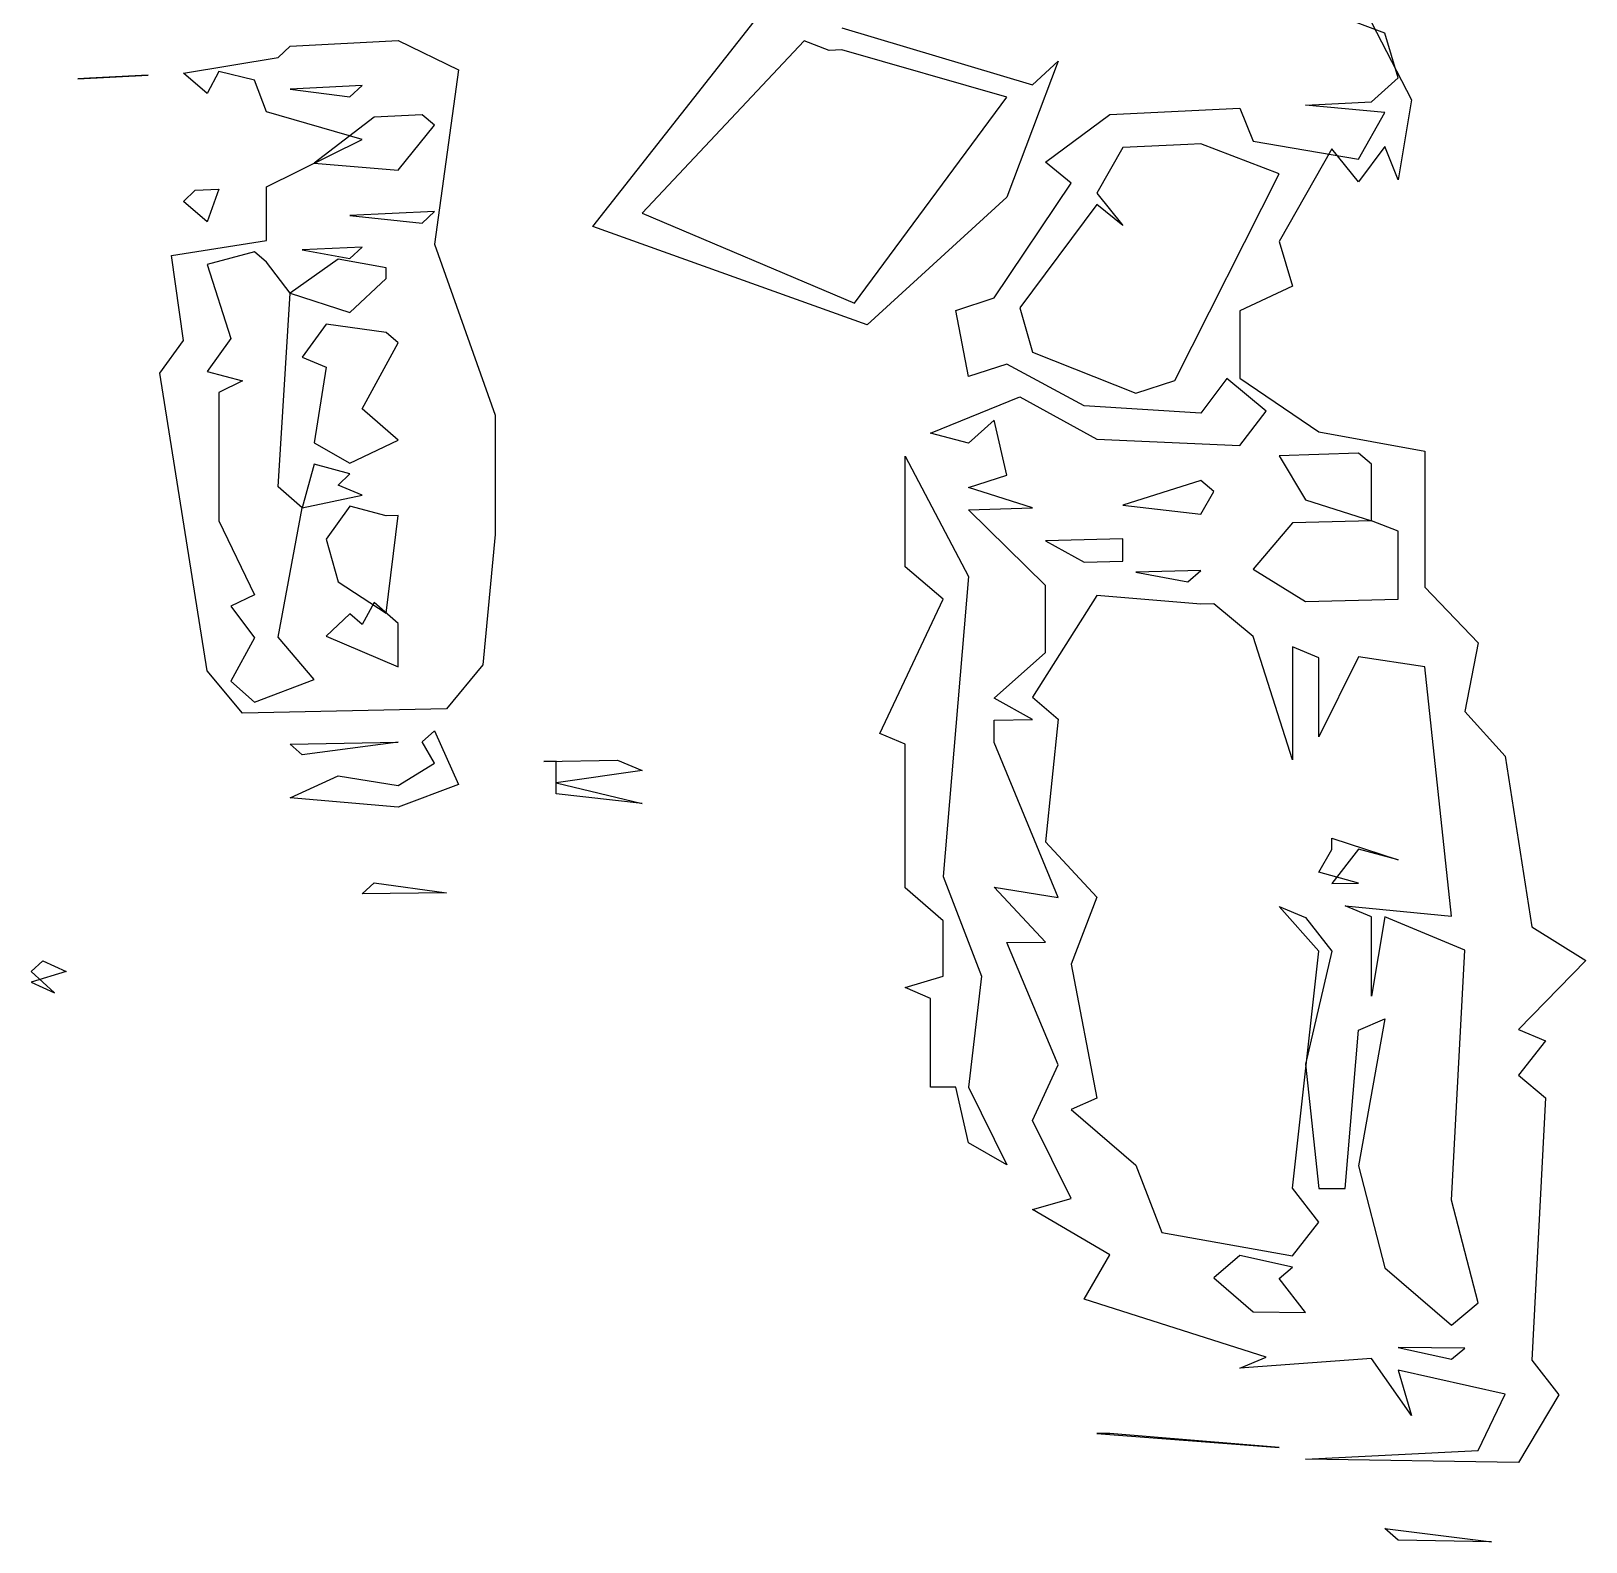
# Model space of a CAD drawing. Extents: x -13044 to 47959, y -15328 to 42462.
# Drawn here: x 25543 to 35355, y -10865 to -1329 of the extents above; entities that cross this region are included whole.
import ezdxf

# ---------------------------------------------------------------- set-up
doc = ezdxf.new("R2010")
doc.units = 0

msp = doc.modelspace()

# ---------------------------------------------------------------- linework, layer by layer
for p, q in [((34086.3522, -1343.1979), (33419.6539, -1092.7357)), ((34086.3522, -1343.1979, 1000), (33419.6539, -1092.7357, 1020.8333)), ((29088.3622, -2561.8827), (30104.9924, -1269.2283)), ((29088.3622, -2561.8827, 927.0833), (30104.9924, -1269.2283, 1020.8333)), ((30659.1184, -1309.3735), (31862.689, -1667.7127)), ((30659.1184, -1309.3735, 1015.625), (31862.689, -1667.7127, 984.375)), ((34002.6482, -1276.0296), (34254.0765, -1764.1096)), ((34002.6482, -1276.0296, 1005.2083), (34254.0765, -1764.1096, 968.75)), ((34170.1615, -1625.0566), (34086.3522, -1343.1979)), ((34170.1615, -1625.0566, 979.1667), (34086.3522, -1343.1979, 1000)), ((27102.3662, -1496.8469), (27177.6118, -1425.0998)), ((27102.3662, -1496.8469, 1015.625), (27177.6118, -1425.0998, 1020.8333)), ((27177.6118, -1425.0998), (27858.8826, -1388.8248)), ((27177.6118, -1425.0998, 1020.8333), (27858.8826, -1388.8248, 1020.8333)), ((27858.8826, -1388.8248), (28240.5532, -1573.5573)), ((27858.8826, -1388.8248, 1020.8333), (28240.5532, -1573.5573, 1005.2083)), ((30421.0547, -1391.444), (29399.4629, -2479.3506)), ((30421.0547, -1391.444, 1010.4167), (29399.4629, -2479.3506, 932.2917)), ((30579.6666, -1452.7764), (30421.0547, -1391.444)), ((30579.6666, -1452.7764, 1005.2083), (30421.0547, -1391.444, 1010.4167)), ((30659.1184, -1448.6739), (30579.6666, -1452.7764)), ((30659.1184, -1448.6739, 1005.2083), (30579.6666, -1452.7764, 1005.2083)), ((31700.9241, -1745.9276), (30659.1184, -1448.6739)), ((31700.9241, -1745.9276, 979.1667), (30659.1184, -1448.6739, 1005.2083)), ((26503.6155, -1595.8256), (27102.3662, -1496.8469)), ((26503.6155, -1595.8256, 1010.4167), (27102.3662, -1496.8469, 1015.625)), ((32024.8546, -1518.9206), (31700.9241, -2377.8135)), ((32024.8546, -1518.9206, 994.7917), (31700.9241, -2377.8135, 932.2917)), ((31862.689, -1667.7127), (32024.8546, -1518.9206)), ((31862.689, -1667.7127, 984.375), (32024.8546, -1518.9206, 994.7917)), ((25836.7778, -1630.616), (26280.5466, -1607.4636)), ((25836.7778, -1630.616, 1010.4167), (26280.5466, -1607.4636, 1010.4167)), ((25910.521, -1626.7686), (25836.7778, -1630.616)), ((25910.521, -1626.7686, 1010.4167), (25836.7778, -1630.616, 1010.4167)), ((26280.5466, -1607.4636), (25910.521, -1626.7686)), ((26280.5466, -1607.4636, 1010.4167), (25910.521, -1626.7686, 1010.4167)), ((26652.7698, -1723.0421), (26503.6155, -1595.8256)), ((26652.7698, -1723.0421, 1000), (26503.6155, -1595.8256, 1010.4167)), ((26727.4799, -1584.1461), (26652.7698, -1723.0421)), ((26727.4799, -1584.1461, 1010.4167), (26652.7698, -1723.0421, 1000)), ((26952.1439, -1640.0847), (26727.4799, -1584.1461)), ((26952.1439, -1640.0847, 1005.2083), (26727.4799, -1584.1461, 1010.4167)), ((27027.2103, -1839.3091), (26952.1439, -1640.0847)), ((27027.2103, -1839.3091, 989.5833), (26952.1439, -1640.0847, 1005.2083)), ((28240.5532, -1573.5573), (28087.6098, -2673.7666)), ((28240.5532, -1573.5573, 1005.2083), (28087.6098, -2673.7666, 921.875)), ((34002.6482, -1776.1472), (34170.1615, -1625.0566)), ((34002.6482, -1776.1472, 968.75), (34170.1615, -1625.0566, 979.1667)), ((27630.9768, -1673.0573), (27177.6118, -1696.2235)), ((27630.9768, -1673.0573, 1000), (27177.6118, -1696.2235, 1000)), ((27177.6118, -1696.2235), (27555.19, -1744.9135)), ((27177.6118, -1696.2235, 1000), (27555.19, -1744.9135, 994.7917)), ((27555.19, -1744.9135), (27630.9768, -1673.0573)), ((27555.19, -1744.9135, 994.7917), (27630.9768, -1673.0573, 1000)), ((30738.6675, -3047.5029), (31700.9241, -1745.9276)), ((30738.6675, -3047.5029, 885.4167), (31700.9241, -1745.9276, 979.1667)), ((34254.0765, -1764.1096), (34170.1615, -2268.8743)), ((34254.0765, -1764.1096, 968.75), (34170.1615, -2268.8743, 932.2917)), ((27630.9768, -2013.1789), (27027.2103, -1839.3091)), ((27630.9768, -2013.1789, 973.9583), (27027.2103, -1839.3091, 989.5833)), ((28011.2759, -1858.3102), (27706.8544, -1873.3753)), ((28011.2759, -1858.3102, 984.375), (27706.8544, -1873.3753, 984.375)), ((28087.6098, -1922.8021), (28011.2759, -1858.3102)), ((28087.6098, -1922.8021, 979.1667), (28011.2759, -1858.3102, 984.375)), ((31943.7216, -2156.0819), (32350.3939, -1855.2521)), ((31943.7216, -2156.0819, 947.9167), (32350.3939, -1855.2521, 968.75)), ((32350.3939, -1855.2521), (33171.3601, -1815.9467)), ((32350.3939, -1855.2521, 968.75), (33171.3601, -1815.9467, 968.75)), ((33171.3601, -1815.9467), (33254.0212, -2025.1194)), ((33171.3601, -1815.9467, 968.75), (33254.0212, -2025.1194, 953.125)), ((33585.7018, -1796.1093), (34002.6482, -1776.1472)), ((33585.7018, -1796.1093, 968.75), (34002.6482, -1776.1472, 968.75)), ((34086.3522, -1843.63), (33585.7018, -1796.1093)), ((34086.3522, -1843.63, 963.5417), (33585.7018, -1796.1093, 968.75)), ((33919.0493, -2137.1521), (34086.3522, -1843.63)), ((33919.0493, -2137.1521, 942.7083), (34086.3522, -1843.63, 963.5417)), ((27706.8544, -1873.3753), (27328.3725, -2163.5529)), ((27706.8544, -1873.3753, 984.375), (27328.3725, -2163.5529, 963.5417)), ((27858.8826, -2206.5852), (28087.6098, -1922.8021)), ((27858.8826, -2206.5852, 958.3333), (28087.6098, -1922.8021, 979.1667)), ((27027.2103, -2313.2103), (27630.9768, -2013.1789)), ((27027.2103, -2313.2103, 953.125), (27630.9768, -2013.1789, 973.9583)), ((32841.7458, -2044.1938), (32432.0315, -2063.1498)), ((32841.7458, -2044.1938, 953.125), (32432.0315, -2063.1498, 953.125)), ((32923.9952, -2040.3885), (32841.7458, -2044.1938)), ((32923.9952, -2040.3885, 953.125), (32841.7458, -2044.1938, 953.125)), ((33419.6539, -2230.8533), (32923.9952, -2040.3885)), ((33419.6539, -2230.8533, 937.5), (32923.9952, -2040.3885, 953.125)), ((33254.0212, -2025.1194), (33919.0493, -2137.1521)), ((33254.0212, -2025.1194, 953.125), (33919.0493, -2137.1521, 942.7083)), ((34086.3522, -2058.1009), (33919.0493, -2279.953)), ((34086.3522, -2058.1009, 947.9167), (33919.0493, -2279.953, 932.2917)), ((34170.1615, -2268.8743), (34086.3522, -2058.1009)), ((34170.1615, -2268.8743, 932.2917), (34086.3522, -2058.1009, 947.9167)), ((32106.0881, -2289.5112), (31943.7216, -2156.0819)), ((32106.0881, -2289.5112, 937.5), (31943.7216, -2156.0819, 947.9167)), ((32432.0315, -2063.1498), (32268.8576, -2352.7571)), ((32432.0315, -2063.1498, 953.125), (32268.8576, -2352.7571, 932.2917)), ((33752.1664, -2073.383), (33419.6539, -2657.6474)), ((33752.1664, -2073.383, 947.9167), (33419.6539, -2657.6474, 906.25)), ((33919.0493, -2279.953), (33752.1664, -2073.383)), ((33919.0493, -2279.953, 932.2917), (33752.1664, -2073.383, 947.9167)), ((27328.3725, -2163.5529), (27858.8826, -2206.5852)), ((27328.3725, -2163.5529, 963.5417), (27858.8826, -2206.5852, 958.3333)), ((32759.5988, -3534.3316), (33419.6539, -2230.8533)), ((32759.5988, -3534.3316, 843.75), (33419.6539, -2230.8533, 937.5)), ((26503.6155, -2404.854), (26578.1484, -2333.9866)), ((26503.6155, -2404.854, 947.9167), (26578.1484, -2333.9866, 953.125)), ((26578.1484, -2333.9866), (26727.4799, -2327.0776)), ((26578.1484, -2333.9866, 953.125), (26727.4799, -2327.0776, 953.125)), ((26727.4799, -2327.0776), (26652.7698, -2533.0316)), ((26727.4799, -2327.0776, 953.125), (26652.7698, -2533.0316, 937.5)), ((27027.2103, -2651.7111), (27027.2103, -2313.2103)), ((27027.2103, -2651.7111, 927.0833), (27027.2103, -2313.2103, 953.125)), ((31620.1915, -3012.871), (32106.0881, -2289.5112)), ((31620.1915, -3012.871, 885.4167), (32106.0881, -2289.5112, 937.5)), ((32268.8576, -2352.7571), (32432.0315, -2557.3643)), ((32268.8576, -2352.7571, 932.2917), (32432.0315, -2557.3643, 916.6667)), ((26652.7698, -2533.0316), (26503.6155, -2404.854)), ((26652.7698, -2533.0316, 937.5), (26503.6155, -2404.854, 947.9167)), ((31700.9241, -2377.8135), (30818.3144, -3183.8452)), ((31700.9241, -2377.8135, 932.2917), (30818.3144, -3183.8452, 875)), ((32268.8576, -2423.2716), (31781.7566, -3076.7767)), ((32268.8576, -2423.2716, 927.0833), (31781.7566, -3076.7767, 880.2083)), ((32432.0315, -2557.3643), (32268.8576, -2423.2716)), ((32432.0315, -2557.3643, 916.6667), (32268.8576, -2423.2716, 927.0833)), ((28087.6098, -2468.9581), (27555.19, -2492.7336)), ((28087.6098, -2468.9581, 937.5), (27555.19, -2492.7336, 937.5)), ((27555.19, -2492.7336), (28011.2759, -2540.5954)), ((27555.19, -2492.7336, 937.5), (28011.2759, -2540.5954, 932.2917)), ((28011.2759, -2540.5954), (28087.6098, -2468.9581)), ((28011.2759, -2540.5954, 932.2917), (28087.6098, -2468.9581, 937.5)), ((29399.4629, -2479.3506), (30738.6675, -3047.5029)), ((29399.4629, -2479.3506, 932.2917), (30738.6675, -3047.5029, 885.4167)), ((30818.3144, -3183.8452), (29088.3622, -2561.8827)), ((30818.3144, -3183.8452, 875), (29088.3622, -2561.8827, 927.0833)), ((26429.171, -2745.1537), (27027.2103, -2651.7111)), ((26429.171, -2745.1537, 921.875), (27027.2103, -2651.7111, 927.0833)), ((26503.6155, -3281.3015), (26429.171, -2745.1537)), ((26503.6155, -3281.3015, 880.2083), (26429.171, -2745.1537, 921.875)), ((26952.1439, -2722.6424), (26652.7698, -2803.028)), ((26952.1439, -2722.6424, 921.875), (26652.7698, -2803.028, 916.6667)), ((27027.2103, -2787.1114), (26952.1439, -2722.6424)), ((27027.2103, -2787.1114, 916.6667), (26952.1439, -2722.6424, 921.875)), ((27630.9768, -2693.4223), (27252.9472, -2709.6945)), ((27630.9768, -2693.4223, 921.875), (27252.9472, -2709.6945, 921.875)), ((27252.9472, -2709.6945), (27555.19, -2764.6681)), ((27252.9472, -2709.6945, 921.875), (27555.19, -2764.6681, 916.6667)), ((27555.19, -2764.6681), (27630.9768, -2693.4223)), ((27555.19, -2764.6681, 916.6667), (27630.9768, -2693.4223, 921.875)), ((28087.6098, -2673.7666), (28470.6593, -3752.8811)), ((28087.6098, -2673.7666, 921.875), (28470.6593, -3752.8811, 838.5417)), ((33419.6539, -2657.6474), (33502.6258, -2938.9171)), ((33419.6539, -2657.6474, 906.25), (33502.6258, -2938.9171, 885.4167)), ((26652.7698, -2803.028), (26802.2788, -3269.7285)), ((26652.7698, -2803.028, 916.6667), (26802.2788, -3269.7285, 880.2083)), ((27177.6118, -2984.0609), (27027.2103, -2787.1114)), ((27177.6118, -2984.0609, 901.0417), (27027.2103, -2787.1114, 916.6667)), ((27479.4938, -2767.8858), (27177.6118, -2984.0609)), ((27479.4938, -2767.8858, 916.6667), (27177.6118, -2984.0609, 901.0417)), ((27782.823, -2823.0978), (27479.4938, -2767.8858)), ((27782.823, -2823.0978, 911.4583), (27479.4938, -2767.8858, 916.6667)), ((27782.823, -2891.2037), (27782.823, -2823.0978)), ((27782.823, -2891.2037, 906.25), (27782.823, -2823.0978, 911.4583)), ((27555.19, -3104.5864), (27782.823, -2891.2037)), ((27555.19, -3104.5864, 890.625), (27782.823, -2891.2037, 906.25)), ((33502.6258, -2938.9171), (33171.3601, -3093.9294)), ((33502.6258, -2938.9171, 885.4167), (33171.3601, -3093.9294, 875)), ((27102.3662, -4206.4675), (27177.6118, -2984.0609)), ((27102.3662, -4206.4675, 807.2917), (27177.6118, -2984.0609, 901.0417)), ((27177.6118, -2984.0609), (27555.19, -3104.5864)), ((27177.6118, -2984.0609, 901.0417), (27555.19, -3104.5864, 890.625)), ((31378.5906, -3092.3991), (31620.1915, -3012.871)), ((31378.5906, -3092.3991, 880.2083), (31620.1915, -3012.871, 885.4167)), ((31459.0249, -3509.7603), (31378.5906, -3092.3991)), ((31459.0249, -3509.7603, 848.9583), (31378.5906, -3092.3991, 880.2083)), ((31781.7566, -3076.7767), (31862.689, -3354.8262)), ((31781.7566, -3076.7767, 880.2083), (31862.689, -3354.8262, 859.375)), ((33171.3601, -3093.9294), (33171.3601, -3519.9236)), ((33171.3601, -3093.9294, 875), (33171.3601, -3519.9236, 843.75)), ((27403.888, -3178.5141), (27252.9472, -3387.9081)), ((27403.888, -3178.5141, 885.4167), (27252.9472, -3387.9081, 869.7917)), ((27782.823, -3231.733), (27403.888, -3178.5141)), ((27782.823, -3231.733, 880.2083), (27403.888, -3178.5141, 885.4167)), ((27858.8826, -3296.9324), (27782.823, -3231.733)), ((27858.8826, -3296.9324, 875), (27782.823, -3231.733, 880.2083)), ((26354.8148, -3489.0849), (26503.6155, -3281.3015)), ((26354.8148, -3489.0849, 864.5833), (26503.6155, -3281.3015, 880.2083)), ((26802.2788, -3269.7285), (26652.7698, -3478.0193)), ((26802.2788, -3269.7285, 880.2083), (26652.7698, -3478.0193, 864.5833)), ((27630.9768, -3713.7873), (27858.8826, -3296.9324)), ((27630.9768, -3713.7873, 843.75), (27858.8826, -3296.9324, 875)), ((27252.9472, -3387.9081), (27403.888, -3450.1237)), ((27252.9472, -3387.9081, 869.7917), (27403.888, -3450.1237, 864.5833)), ((31700.9241, -3430.9566), (31459.0249, -3509.7603)), ((31700.9241, -3430.9566, 854.1667), (31459.0249, -3509.7603, 848.9583)), ((32187.4224, -3695.2941), (31700.9241, -3430.9566)), ((32187.4224, -3695.2941, 833.3333), (31700.9241, -3430.9566, 854.1667)), ((31862.689, -3354.8262), (32513.7706, -3613.5793)), ((31862.689, -3354.8262, 859.375), (32513.7706, -3613.5793, 838.5417)), ((26652.7698, -5367.9947), (26354.8148, -3489.0849)), ((26652.7698, -5367.9947, 718.75), (26354.8148, -3489.0849, 864.5833)), ((26652.7698, -3478.0193), (26877.1668, -3537.3051)), ((26652.7698, -3478.0193, 864.5833), (26877.1668, -3537.3051, 859.375)), ((27403.888, -3450.1237), (27328.3725, -3927.9613)), ((27403.888, -3450.1237, 864.5833), (27328.3725, -3927.9613, 828.125)), ((33088.8022, -3522.8124), (32923.9952, -3741.1779)), ((33088.8022, -3522.8124, 843.75), (32923.9952, -3741.1779, 828.125)), ((33336.7858, -3727.3988), (33088.8022, -3522.8124)), ((33336.7858, -3727.3988, 828.125), (33088.8022, -3522.8124, 843.75)), ((33171.3601, -3519.9236), (33668.8819, -3858.8457)), ((33171.3601, -3519.9236, 843.75), (33668.8819, -3858.8457, 817.7083)), ((26877.1668, -3537.3051), (26727.4799, -3610.3231)), ((26877.1668, -3537.3051, 859.375), (26727.4799, -3610.3231, 854.1667)), ((26727.4799, -3610.3231), (26727.4799, -4420.7939)), ((26727.4799, -3610.3231, 854.1667), (26727.4799, -4420.7939, 791.6667)), ((32513.7706, -3613.5793), (32759.5988, -3534.3316)), ((32513.7706, -3613.5793, 838.5417), (32759.5988, -3534.3316, 843.75)), ((27858.8826, -3910.2527), (27630.9768, -3713.7873)), ((27858.8826, -3910.2527, 828.125), (27630.9768, -3713.7873, 843.75)), ((31218.0191, -3868.0741), (31781.7566, -3638.8002)), ((31218.0191, -3868.0741, 822.9167), (31781.7566, -3638.8002, 838.5417)), ((31781.7566, -3638.8002), (32268.8576, -3904.0755)), ((31781.7566, -3638.8002, 838.5417), (32268.8576, -3904.0755, 817.7083)), ((32923.9952, -3741.1779), (32187.4224, -3695.2941)), ((32923.9952, -3741.1779, 828.125), (32187.4224, -3695.2941, 833.3333)), ((33171.3601, -3945.9179), (33336.7858, -3727.3988)), ((33171.3601, -3945.9179, 812.5), (33336.7858, -3727.3988, 828.125)), ((28470.6593, -3752.8811), (28470.6593, -4506.108)), ((28470.6593, -3752.8811, 838.5417), (28470.6593, -4506.108, 781.25)), ((31620.1915, -3784.6992), (31459.0249, -3930.2383)), ((31620.1915, -3784.6992, 828.125), (31459.0249, -3930.2383, 817.7083)), ((31700.9241, -4133.052), (31620.1915, -3784.6992)), ((31700.9241, -4133.052, 802.0833), (31620.1915, -3784.6992, 828.125)), ((27555.19, -4056.3574), (27858.8826, -3910.2527)), ((27555.19, -4056.3574, 817.7083), (27858.8826, -3910.2527, 828.125)), ((31459.0249, -3930.2383), (31218.0191, -3868.0741)), ((31459.0249, -3930.2383, 817.7083), (31218.0191, -3868.0741, 822.9167)), ((32268.8576, -3904.0755), (33171.3601, -3945.9179)), ((32268.8576, -3904.0755, 817.7083), (33171.3601, -3945.9179, 812.5)), ((33668.8819, -3858.8457), (34338.0972, -3980.4766)), ((33668.8819, -3858.8457, 817.7083), (34338.0972, -3980.4766, 807.2917)), ((27328.3725, -3927.9613), (27555.19, -4056.3574)), ((27328.3725, -3927.9613, 828.125), (27555.19, -4056.3574, 817.7083)), ((31057.8423, -4013.0633), (31459.0249, -4771.1943)), ((31057.8423, -4082.9276), (31057.8423, -4013.0633)), ((31057.8423, -4013.0633, 812.5), (31459.0249, -4771.1943, 755.2083)), ((31057.8423, -4082.9276, 807.2917), (31057.8423, -4013.0633, 812.5)), ((33919.0493, -3993.5646), (33419.6539, -4009.162)), ((33919.0493, -3993.5646, 807.2917), (33419.6539, -4009.162, 807.2917)), ((33419.6539, -4009.162), (33585.7018, -4288.8619)), ((33419.6539, -4009.162, 807.2917), (33585.7018, -4288.8619, 786.4583)), ((34002.6482, -4062.399), (33919.0493, -3993.5646)), ((34002.6482, -4062.399, 802.0833), (33919.0493, -3993.5646, 807.2917)), ((34338.0972, -3980.4766), (34338.0972, -4839.9823)), ((34338.0972, -3980.4766, 807.2917), (34338.0972, -4839.9823, 744.7917)), ((27328.3725, -4063.685), (27252.9472, -4337.4072)), ((27328.3725, -4063.685, 817.7083), (27252.9472, -4337.4072, 796.875)), ((27555.19, -4124.341), (27328.3725, -4063.685)), ((27555.19, -4124.341, 812.5), (27328.3725, -4063.685, 817.7083)), ((31057.8423, -4711.706), (31057.8423, -4082.9276)), ((31057.8423, -4711.706, 760.4167), (31057.8423, -4082.9276, 807.2917)), ((34002.6482, -4419.6258), (34002.6482, -4062.399)), ((34002.6482, -4419.6258, 776.0417), (34002.6482, -4062.399, 802.0833)), ((27252.9472, -4337.4072), (27102.3662, -4206.4675)), ((27252.9472, -4337.4072, 796.875), (27102.3662, -4206.4675, 807.2917)), ((27479.4938, -4194.6888), (27555.19, -4124.341)), ((27479.4938, -4194.6888, 807.2917), (27555.19, -4124.341, 812.5)), ((27630.9768, -4257.982), (27479.4938, -4194.6888)), ((27630.9768, -4257.982, 802.0833), (27479.4938, -4194.6888, 807.2917)), ((31459.0249, -4210.557), (31700.9241, -4133.052)), ((31459.0249, -4210.557, 796.875), (31700.9241, -4133.052, 802.0833)), ((31862.689, -4338.9757), (31459.0249, -4210.557)), ((31862.689, -4338.9757, 786.4583), (31459.0249, -4210.557, 796.875)), ((32923.9952, -4166.3752), (32432.0315, -4322.4164)), ((32923.9952, -4166.3752, 796.875), (32432.0315, -4322.4164, 786.4583)), ((33006.3473, -4234.802), (32923.9952, -4166.3752)), ((33006.3473, -4234.802, 791.6667), (32923.9952, -4166.3752, 796.875)), ((27252.9472, -4337.4072), (27630.9768, -4257.982)), ((27252.9472, -4337.4072, 796.875), (27630.9768, -4257.982, 802.0833)), ((32923.9952, -4378.9739), (33006.3473, -4234.802)), ((32923.9952, -4378.9739, 781.25), (33006.3473, -4234.802, 791.6667)), ((33585.7018, -4288.8619), (34002.6482, -4419.6258)), ((33585.7018, -4288.8619, 786.4583), (34002.6482, -4419.6258, 776.0417)), ((27102.3662, -5154.8347), (27252.9472, -4337.4072)), ((27102.3662, -5154.8347, 734.375), (27252.9472, -4337.4072, 796.875)), ((27555.19, -4328.2919), (27403.888, -4536.5622)), ((27555.19, -4328.2919, 796.875), (27403.888, -4536.5622, 781.25)), ((27782.823, -4389.5327), (27555.19, -4328.2919)), ((27782.823, -4389.5327, 791.6667), (27555.19, -4328.2919, 796.875)), ((27782.823, -5002.4854), (27858.8826, -4387.2796)), ((27858.8826, -4387.2796), (27782.823, -4389.5327)), ((27782.823, -5002.4854, 744.7917), (27858.8826, -4387.2796, 791.6667)), ((27858.8826, -4387.2796, 791.6667), (27782.823, -4389.5327, 791.6667)), ((31459.0249, -4350.7163), (31862.689, -4338.9757)), ((31459.0249, -4350.7163, 786.4583), (31862.689, -4338.9757, 786.4583)), ((31943.7216, -4828.9982), (31459.0249, -4350.7163)), ((31943.7216, -4828.9982, 750), (31459.0249, -4350.7163, 786.4583)), ((32432.0315, -4322.4164), (32923.9952, -4378.9739)), ((32432.0315, -4322.4164, 786.4583), (32923.9952, -4378.9739, 781.25)), ((26727.4799, -4420.7939), (26952.1439, -4887.758)), ((26727.4799, -4420.7939, 791.6667), (26952.1439, -4887.758, 755.2083)), ((28470.6593, -4506.108), (28393.8649, -5329.5076)), ((28470.6593, -4506.108, 781.25), (28393.8649, -5329.5076, 718.75)), ((33502.6258, -4433.632), (33254.0212, -4724.7694)), ((33502.6258, -4433.632, 776.0417), (33254.0212, -4724.7694, 755.2083)), ((33919.0493, -4421.9675), (33502.6258, -4433.632)), ((33919.0493, -4421.9675, 776.0417), (33502.6258, -4433.632, 776.0417)), ((34002.6482, -4419.6258), (33919.0493, -4421.9675)), ((34002.6482, -4419.6258, 776.0417), (33919.0493, -4421.9675, 776.0417)), ((34170.1615, -4486.4689), (34002.6482, -4419.6258)), ((34170.1615, -4486.4689, 770.8333), (34002.6482, -4419.6258, 776.0417)), ((34170.1615, -4915.6807), (34170.1615, -4486.4689)), ((34170.1615, -4915.6807, 739.5833), (34170.1615, -4486.4689, 770.8333)), ((27403.888, -4536.5622), (27479.4938, -4806.1758)), ((27403.888, -4536.5622, 781.25), (27479.4938, -4806.1758, 760.4167)), ((32350.3939, -4536.4656), (31943.7216, -4547.6386)), ((32350.3939, -4536.4656, 770.8333), (31943.7216, -4547.6386, 770.8333)), ((31943.7216, -4547.6386), (32187.4224, -4681.8846)), ((31943.7216, -4547.6386, 770.8333), (32187.4224, -4681.8846, 760.4167)), ((32432.0315, -4534.2227), (32350.3939, -4536.4656)), ((32432.0315, -4534.2227, 770.8333), (32350.3939, -4536.4656, 770.8333)), ((32432.0315, -4675.4268), (32432.0315, -4534.2227)), ((32432.0315, -4675.4268, 760.4167), (32432.0315, -4534.2227, 770.8333)), ((32187.4224, -4681.8846), (32432.0315, -4675.4268)), ((32187.4224, -4681.8846, 760.4167), (32432.0315, -4675.4268, 760.4167)), ((27479.4938, -4806.1758), (27782.823, -5002.4854)), ((27479.4938, -4806.1758, 760.4167), (27782.823, -5002.4854, 744.7917)), ((31298.2554, -4915.339), (31057.8423, -4711.706)), ((31298.2554, -4915.339, 744.7917), (31057.8423, -4711.706, 760.4167)), ((31459.0249, -4771.1943), (31298.2554, -6665.1726)), ((31459.0249, -4771.1943, 755.2083), (31298.2554, -6665.1726, 614.5833)), ((32923.9952, -4733.305), (32513.7706, -4743.9148)), ((32923.9952, -4733.305, 755.2083), (32513.7706, -4743.9148, 755.2083)), ((32513.7706, -4743.9148), (32841.7458, -4806.2543)), ((32513.7706, -4743.9148, 755.2083), (32841.7458, -4806.2543, 750)), ((32841.7458, -4806.2543), (32923.9952, -4733.305)), ((32841.7458, -4806.2543, 750), (32923.9952, -4733.305, 755.2083)), ((33254.0212, -4724.7694), (33585.7018, -4929.8555)), ((33254.0212, -4724.7694, 755.2083), (33585.7018, -4929.8555, 739.5833)), ((26952.1439, -4887.758), (26802.2788, -4959.2134)), ((26952.1439, -4887.758, 755.2083), (26802.2788, -4959.2134, 750)), ((32268.8576, -4891.2781), (31862.689, -5534.0144)), ((32268.8576, -4891.2781, 744.7917), (31862.689, -5534.0144, 697.9167)), ((31943.7216, -5251.0376), (31943.7216, -4828.9982)), ((31943.7216, -5251.0376, 718.75), (31943.7216, -4828.9982, 750)), ((32923.9952, -4945.9037), (32268.8576, -4891.2781)), ((32923.9952, -4945.9037, 739.5833), (32268.8576, -4891.2781, 744.7917)), ((34338.0972, -4839.9823), (34675.2418, -5190.6571)), ((34338.0972, -4839.9823, 744.7917), (34675.2418, -5190.6571, 718.75)), ((26802.2788, -4959.2134), (26952.1439, -5158.3974)), ((26802.2788, -4959.2134, 750), (26952.1439, -5158.3974, 734.375)), ((27706.8544, -4936.3036), (27630.9768, -5074.274)), ((27706.8544, -4936.3036, 750), (27630.9768, -5074.274, 739.5833)), ((27858.8826, -5068.7466), (27706.8544, -4936.3036)), ((27858.8826, -5068.7466, 739.5833), (27706.8544, -4936.3036, 750)), ((30898.059, -5762.6014), (31298.2554, -4915.339)), ((30898.059, -5762.6014, 682.2917), (31298.2554, -4915.339, 744.7917)), ((33006.3473, -4943.9064), (32923.9952, -4945.9037)), ((33006.3473, -4943.9064, 739.5833), (32923.9952, -4945.9037, 739.5833)), ((33254.0212, -5151.0299), (33006.3473, -4943.9064)), ((33254.0212, -5151.0299, 723.9583), (33006.3473, -4943.9064, 739.5833)), ((33585.7018, -4929.8555), (34170.1615, -4915.6807)), ((33585.7018, -4929.8555, 739.5833), (34170.1615, -4915.6807, 739.5833)), ((27555.19, -5008.1284), (27403.888, -5147.6839)), ((27555.19, -5008.1284, 744.7917), (27403.888, -5147.6839, 734.375)), ((27630.9768, -5074.274), (27555.19, -5008.1284)), ((27630.9768, -5074.274, 739.5833), (27555.19, -5008.1284, 744.7917)), ((27858.8826, -5341.3334), (27858.8826, -5068.7466)), ((27858.8826, -5341.3334, 718.75), (27858.8826, -5068.7466, 739.5833)), ((26952.1439, -5158.3974), (26802.2788, -5432.2691)), ((26952.1439, -5158.3974, 734.375), (26802.2788, -5432.2691, 713.5417)), ((27328.3725, -5420.9223), (27102.3662, -5154.8347)), ((27328.3725, -5420.9223, 713.5417), (27102.3662, -5154.8347, 734.375)), ((27403.888, -5147.6839), (27858.8826, -5341.3334)), ((27403.888, -5147.6839, 734.375), (27858.8826, -5341.3334, 718.75)), ((33502.6258, -5928.3469), (33254.0212, -5151.0299)), ((33502.6258, -5928.3469, 666.6667), (33254.0212, -5151.0299, 723.9583)), ((34675.2418, -5190.6571), (34590.796, -5623.0907)), ((34675.2418, -5190.6571, 718.75), (34590.796, -5623.0907, 687.5)), ((31620.1915, -5538.8541), (31943.7216, -5251.0376)), ((31620.1915, -5538.8541, 697.9167), (31943.7216, -5251.0376, 718.75)), ((33668.8819, -5284.1689), (33502.6258, -5216.5779)), ((33502.6258, -5216.5779), (33502.6258, -5928.3469)), ((33668.8819, -5284.1689, 713.5417), (33502.6258, -5216.5779, 718.75)), ((33502.6258, -5216.5779, 718.75), (33502.6258, -5928.3469, 666.6667)), ((33919.0493, -5278.7733), (33668.8819, -5783.0321)), ((33919.0493, -5278.7733, 713.5417), (33668.8819, -5783.0321, 677.0833)), ((33668.8819, -5783.0321), (33668.8819, -5284.1689)), ((33668.8819, -5783.0321, 677.0833), (33668.8819, -5284.1689, 713.5417)), ((34338.0972, -5341.3607), (33919.0493, -5278.7733)), ((34338.0972, -5341.3607, 708.3333), (33919.0493, -5278.7733, 713.5417)), ((26877.1668, -5633.5128), (26652.7698, -5367.9947)), ((26877.1668, -5633.5128, 697.9167), (26652.7698, -5367.9947, 718.75)), ((28393.8649, -5329.5076), (28164.0356, -5607.8301)), ((28393.8649, -5329.5076, 718.75), (28164.0356, -5607.8301, 697.9167)), ((34506.4568, -6915.569), (34338.0972, -5341.3607)), ((34506.4568, -6915.569, 593.75), (34338.0972, -5341.3607, 708.3333)), ((26802.2788, -5432.2691), (26952.1439, -5564.3565)), ((26802.2788, -5432.2691, 713.5417), (26952.1439, -5564.3565, 703.125)), ((26952.1439, -5564.3565), (27328.3725, -5420.9223)), ((26952.1439, -5564.3565, 703.125), (27328.3725, -5420.9223, 713.5417)), ((31862.689, -5674.6072), (31620.1915, -5538.8541)), ((31862.689, -5674.6072, 687.5), (31620.1915, -5538.8541, 697.9167)), ((31862.689, -5534.0144), (32024.8546, -5671.545)), ((31862.689, -5534.0144, 697.9167), (32024.8546, -5671.545, 687.5)), ((28164.0356, -5607.8301), (26877.1668, -5633.5128)), ((28164.0356, -5607.8301, 697.9167), (26877.1668, -5633.5128, 697.9167)), ((31620.1915, -5679.1865), (31862.689, -5674.6072)), ((31620.1915, -5679.1865, 687.5), (31862.689, -5674.6072, 687.5)), ((31620.1915, -5819.5189), (31620.1915, -5679.1865)), ((31620.1915, -5819.5189, 677.0833), (31620.1915, -5679.1865, 687.5)), ((32024.8546, -5671.545), (31943.7216, -6446.816)), ((32024.8546, -5671.545, 687.5), (31943.7216, -6446.816, 630.2083)), ((34590.796, -5623.0907), (34844.454, -5905.8901)), ((34590.796, -5623.0907, 687.5), (34844.454, -5905.8901, 666.6667)), ((28011.2759, -5815.5644), (28087.6098, -5745.8944)), ((28011.2759, -5815.5644, 682.2917), (28087.6098, -5745.8944, 687.5)), ((28087.6098, -5745.8944), (28240.5532, -6084.7644)), ((28087.6098, -5745.8944, 687.5), (28240.5532, -6084.7644, 661.4583)), ((31057.8423, -5829.5342), (30898.059, -5762.6014)), ((31057.8423, -5829.5342, 677.0833), (30898.059, -5762.6014, 682.2917)), ((27177.6118, -5830.8594), (27858.8826, -5818.3603)), ((27177.6118, -5830.8594, 682.2917), (27858.8826, -5818.3603, 682.2917)), ((27252.9472, -5897.2986), (27177.6118, -5830.8594)), ((27252.9472, -5897.2986, 677.0833), (27177.6118, -5830.8594, 682.2917)), ((27858.8826, -5818.3603), (27252.9472, -5897.2986)), ((27858.8826, -5818.3603, 682.2917), (27252.9472, -5897.2986, 677.0833)), ((28087.6098, -5950.7029), (28011.2759, -5815.5644)), ((28087.6098, -5950.7029, 671.875), (28011.2759, -5815.5644, 682.2917)), ((31057.8423, -6737.7696), (31057.8423, -5829.5342)), ((31057.8423, -6737.7696, 609.375), (31057.8423, -5829.5342, 677.0833)), ((32024.8546, -6797.6804), (31620.1915, -5819.5189)), ((32024.8546, -6797.6804, 604.1667), (31620.1915, -5819.5189, 677.0833)), ((27858.8826, -6090.9471), (28087.6098, -5950.7029)), ((27858.8826, -6090.9471, 661.4583), (28087.6098, -5950.7029, 671.875)), ((28778.7646, -5938.7647), (29243.724, -5930.7335)), ((28778.7646, -5938.7647, 671.875), (29243.724, -5930.7335, 671.875)), ((28856.0237, -5937.4302), (28778.7646, -5938.7647)), ((28856.0237, -5937.4302, 671.875), (28778.7646, -5938.7647, 671.875)), ((28856.0237, -6143.4764), (28856.0237, -5937.4302)), ((28856.0237, -6143.4764, 656.25), (28856.0237, -5937.4302, 671.875)), ((29243.724, -5930.7335), (29399.4629, -5997.0173)), ((29243.724, -5930.7335, 671.875), (29399.4629, -5997.0173, 666.6667)), ((34844.454, -5905.8901), (35014.0949, -6982.8774)), ((34844.454, -5905.8901, 666.6667), (35014.0949, -6982.8774, 588.5417)), ((27177.6118, -6169.764), (27479.4938, -6029.1499)), ((27177.6118, -6169.764, 656.25), (27479.4938, -6029.1499, 666.6667)), ((27479.4938, -6029.1499), (27858.8826, -6090.9471)), ((27479.4938, -6029.1499, 666.6667), (27858.8826, -6090.9471, 661.4583)), ((29399.4629, -5997.0173), (28856.0237, -6074.7944)), ((29399.4629, -5997.0173, 666.6667), (28856.0237, -6074.7944, 661.4583)), ((28856.0237, -6074.7944), (29399.4629, -6203.9389)), ((28856.0237, -6074.7944, 661.4583), (29399.4629, -6203.9389, 651.0417)), ((27858.8826, -6227.2405), (27177.6118, -6169.764)), ((27858.8826, -6227.2405, 651.0417), (27177.6118, -6169.764, 656.25)), ((28240.5532, -6084.7644), (27858.8826, -6227.2405)), ((28240.5532, -6084.7644, 661.4583), (27858.8826, -6227.2405, 651.0417)), ((29399.4629, -6203.9389), (28856.0237, -6143.4764)), ((29399.4629, -6203.9389, 651.0417), (28856.0237, -6143.4764, 656.25)), ((31943.7216, -6446.816), (32268.8576, -6795.1689)), ((31943.7216, -6446.816, 630.2083), (32268.8576, -6795.1689, 604.1667)), ((33752.1664, -6423.3467), (34170.1615, -6560.9928)), ((33752.1664, -6494.6576), (33752.1664, -6423.3467)), ((33752.1664, -6423.3467, 630.2083), (34170.1615, -6560.9928, 619.7917)), ((33752.1664, -6494.6576, 625), (33752.1664, -6423.3467, 630.2083)), ((33668.8819, -6638.2261), (33752.1664, -6494.6576)), ((33668.8819, -6638.2261, 614.5833), (33752.1664, -6494.6576, 625)), ((33919.0493, -6492.5815), (33752.1664, -6708.5903)), ((33919.0493, -6492.5815, 625), (33752.1664, -6708.5903, 609.375)), ((34170.1615, -6560.9928), (33919.0493, -6492.5815)), ((34170.1615, -6560.9928, 619.7917), (33919.0493, -6492.5815, 625)), ((31298.2554, -6665.1726), (31539.5585, -7293.5359)), ((31298.2554, -6665.1726, 614.5833), (31539.5585, -7293.5359, 567.7083)), ((33919.0493, -6706.7829), (33668.8819, -6638.2261)), ((33919.0493, -6706.7829, 609.375), (33668.8819, -6638.2261, 614.5833)), ((27630.9768, -6774.8823), (27706.8544, -6705.9955)), ((27630.9768, -6774.8823, 609.375), (27706.8544, -6705.9955, 614.5833)), ((28164.0356, -6769.1093), (27630.9768, -6774.8823)), ((28164.0356, -6769.1093, 609.375), (27630.9768, -6774.8823, 609.375)), ((27706.8544, -6705.9955), (28164.0356, -6769.1093)), ((27706.8544, -6705.9955, 614.5833), (28164.0356, -6769.1093, 609.375)), ((31298.2554, -6945.146), (31057.8423, -6737.7696)), ((31298.2554, -6945.146, 593.75), (31057.8423, -6737.7696, 609.375)), ((31943.7216, -7079.8751), (31620.1915, -6731.6794)), ((31620.1915, -6731.6794), (32024.8546, -6797.6804)), ((31943.7216, -7079.8751, 583.3333), (31620.1915, -6731.6794, 609.375)), ((31620.1915, -6731.6794, 609.375), (32024.8546, -6797.6804, 604.1667)), ((33752.1664, -6708.5903), (33919.0493, -6706.7829)), ((33752.1664, -6708.5903, 609.375), (33919.0493, -6706.7829, 609.375)), ((32268.8576, -6795.1689), (32106.0881, -7219.4067)), ((32268.8576, -6795.1689, 604.1667), (32106.0881, -7219.4067, 572.9167)), ((33668.8819, -7137.0892), (33419.6539, -6854.456)), ((33419.6539, -6854.456), (33585.7018, -6924.0576)), ((33668.8819, -7137.0892, 578.125), (33419.6539, -6854.456, 598.9583)), ((33419.6539, -6854.456, 598.9583), (33585.7018, -6924.0576, 593.75)), ((34002.6482, -6920.2137), (33835.5555, -6850.3985)), ((33835.5555, -6850.3985), (34506.4568, -6915.569)), ((34002.6482, -6920.2137, 593.75), (33835.5555, -6850.3985, 598.9583)), ((33835.5555, -6850.3985, 598.9583), (34506.4568, -6915.569, 593.75)), ((31298.2554, -7295.1127), (31298.2554, -6945.146)), ((31298.2554, -7295.1127, 567.7083), (31298.2554, -6945.146, 593.75)), ((33585.7018, -6924.0576), (33752.1664, -7136.4555)), ((33585.7018, -6924.0576, 593.75), (33752.1664, -7136.4555, 578.125)), ((34086.3522, -6919.442), (34002.6482, -7420.3312)), ((34086.3522, -6919.442, 593.75), (34002.6482, -7420.3312, 557.2917)), ((34002.6482, -7420.3312), (34002.6482, -6920.2137)), ((34002.6482, -7420.3312, 557.2917), (34002.6482, -6920.2137, 593.75)), ((34590.796, -7130.0749), (34086.3522, -6919.442)), ((34590.796, -7130.0749, 578.125), (34086.3522, -6919.442, 593.75)), ((35014.0949, -6982.8774), (35354.6694, -7196.4343)), ((35014.0949, -6982.8774, 588.5417), (35354.6694, -7196.4343, 572.9167)), ((31700.9241, -7081.8528), (31943.7216, -7079.8751)), ((31700.9241, -7081.8528, 583.3333), (31943.7216, -7079.8751, 583.3333)), ((32024.8546, -7853.4323), (31700.9241, -7081.8528)), ((32024.8546, -7853.4323, 526.0417), (31700.9241, -7081.8528, 583.3333)), ((33502.6258, -8633.069), (33668.8819, -7137.0892)), ((33502.6258, -8633.069, 468.75), (33668.8819, -7137.0892, 578.125)), ((33752.1664, -7136.4555), (33585.7018, -7849.9371)), ((33752.1664, -7136.4555, 578.125), (33585.7018, -7849.9371, 526.0417)), ((34506.4568, -8708.4657), (34590.796, -7130.0749)), ((34506.4568, -8708.4657, 463.5417), (34590.796, -7130.0749, 578.125)), ((25542.6736, -7265.8202), (25616.0697, -7198.3586)), ((25542.6736, -7265.8202, 572.9167), (25616.0697, -7198.3586, 578.125)), ((25616.0697, -7198.3586), (25763.1217, -7264.2613)), ((25616.0697, -7198.3586, 578.125), (25763.1217, -7264.2613, 572.9167)), ((32106.0881, -7219.4067), (32268.8576, -8064.4294)), ((32106.0881, -7219.4067, 572.9167), (32268.8576, -8064.4294, 510.4167)), ((35354.6694, -7196.4343), (34929.2207, -7631.1)), ((35354.6694, -7196.4343, 572.9167), (34929.2207, -7631.1, 541.6667)), ((25763.1217, -7264.2613), (25542.6736, -7332.7233)), ((25763.1217, -7264.2613, 572.9167), (25542.6736, -7332.7233, 567.7083)), ((25689.5524, -7398.7454), (25542.6736, -7265.8202)), ((25689.5524, -7398.7454, 562.5), (25542.6736, -7265.8202, 572.9167)), ((25542.6736, -7332.7233), (25689.5524, -7398.7454)), ((25542.6736, -7332.7233, 567.7083), (25689.5524, -7398.7454, 562.5)), ((31057.8423, -7366.548), (31298.2554, -7295.1127)), ((31057.8423, -7366.548, 562.5), (31298.2554, -7295.1127, 567.7083)), ((31539.5585, -7293.5359), (31459.0249, -7994.8587)), ((31539.5585, -7293.5359, 567.7083), (31459.0249, -7994.8587, 515.625)), ((31218.0191, -7435.5375), (31057.8423, -7366.548)), ((31218.0191, -7435.5375, 557.2917), (31057.8423, -7366.548, 562.5)), ((31218.0191, -7995.1396), (31218.0191, -7435.5375)), ((31218.0191, -7995.1396, 515.625), (31218.0191, -7435.5375, 557.2917)), ((33835.5555, -8634.2898), (33919.0493, -7634.9892)), ((33835.5555, -8634.2898, 468.75), (33919.0493, -7634.9892, 541.6667)), ((33919.0493, -7634.9892), (34086.3522, -7562.8548)), ((34086.3522, -7562.8548), (33919.0493, -8491.795)), ((33919.0493, -7634.9892, 541.6667), (34086.3522, -7562.8548, 546.875)), ((34086.3522, -7562.8548, 546.875), (33919.0493, -8491.795, 479.1667)), ((34929.2207, -7631.1), (35099.0766, -7702.4801)), ((34929.2207, -7631.1, 541.6667), (35099.0766, -7702.4801, 536.4583)), ((35099.0766, -7702.4801), (34929.2207, -7918.8714)), ((35099.0766, -7702.4801, 536.4583), (34929.2207, -7918.8714, 520.8333)), ((31862.689, -8205.2775), (32024.8546, -7853.4323)), ((31862.689, -8205.2775, 500), (32024.8546, -7853.4323, 526.0417)), ((33585.7018, -7849.9371), (33668.8819, -8633.6786)), ((33585.7018, -7849.9371, 526.0417), (33668.8819, -8633.6786, 468.75)), ((34929.2207, -7918.8714), (35099.0766, -8062.6503)), ((34929.2207, -7918.8714, 520.8333), (35099.0766, -8062.6503, 510.4167)), ((31378.5906, -7994.9525), (31218.0191, -7995.1396)), ((31378.5906, -7994.9525, 515.625), (31218.0191, -7995.1396, 515.625)), ((31459.0249, -8345.2571), (31378.5906, -7994.9525)), ((31459.0249, -8345.2571, 489.5833), (31378.5906, -7994.9525, 515.625)), ((31459.0249, -7994.8587), (31700.9241, -8486.0436)), ((31459.0249, -7994.8587, 515.625), (31700.9241, -8486.0436, 479.1667)), ((32268.8576, -8064.4294), (32106.0881, -8134.9588)), ((32268.8576, -8064.4294, 510.4167), (32106.0881, -8134.9588, 505.2083)), ((32106.0881, -8134.9588), (32513.7706, -8488.1512)), ((32106.0881, -8134.9588, 505.2083), (32513.7706, -8488.1512, 479.1667)), ((35099.0766, -8062.6503), (35014.0949, -9718.4376)), ((35099.0766, -8062.6503, 510.4167), (35014.0949, -9718.4376, 390.625)), ((32106.0881, -8698.3754), (31862.689, -8205.2775)), ((32106.0881, -8698.3754, 463.5417), (31862.689, -8205.2775, 500)), ((31700.9241, -8486.0436), (31459.0249, -8345.2571)), ((31700.9241, -8486.0436, 479.1667), (31459.0249, -8345.2571, 489.5833)), ((32513.7706, -8488.1512), (32677.5541, -8912.9794)), ((32513.7706, -8488.1512, 479.1667), (32677.5541, -8912.9794, 447.9167)), ((33919.0493, -8491.795), (34086.3522, -9135.6416)), ((33919.0493, -8491.795, 479.1667), (34086.3522, -9135.6416, 432.2917)), ((33668.8819, -8847.4771), (33502.6258, -8633.069)), ((33668.8819, -8847.4771, 453.125), (33502.6258, -8633.069, 468.75)), ((33668.8819, -8633.6786), (33835.5555, -8634.2898)), ((33668.8819, -8633.6786, 468.75), (33835.5555, -8634.2898, 468.75)), ((31862.689, -8767.6486), (32106.0881, -8698.3754)), ((31862.689, -8767.6486, 458.3333), (32106.0881, -8698.3754, 463.5417)), ((34675.2418, -9355.4336), (34506.4568, -8708.4657)), ((34675.2418, -9355.4336, 416.6667), (34506.4568, -8708.4657, 463.5417)), ((32350.3939, -9052.1936), (31862.689, -8767.6486)), ((32350.3939, -9052.1936, 437.5), (31862.689, -8767.6486, 458.3333)), ((32677.5541, -8912.9794), (33502.6258, -9060.1304)), ((32677.5541, -8912.9794, 447.9167), (33502.6258, -9060.1304, 437.5)), ((33502.6258, -9060.1304), (33668.8819, -8847.4771)), ((33502.6258, -9060.1304, 437.5), (33668.8819, -8847.4771, 453.125)), ((32187.4224, -9332.954), (32350.3939, -9052.1936)), ((32187.4224, -9332.954, 416.6667), (32350.3939, -9052.1936, 437.5)), ((33171.3601, -9057.8486), (33006.3473, -9198.5328)), ((33171.3601, -9057.8486, 437.5), (33006.3473, -9198.5328, 427.0833)), ((33502.6258, -9131.3073), (33171.3601, -9057.8486)), ((33502.6258, -9131.3073, 432.2917), (33171.3601, -9057.8486, 437.5)), ((33006.3473, -9198.5328), (33254.0212, -9413.6351)), ((33006.3473, -9198.5328, 427.0833), (33254.0212, -9413.6351, 411.4583)), ((33419.6539, -9201.8236), (33502.6258, -9131.3073)), ((33419.6539, -9201.8236, 427.0833), (33502.6258, -9131.3073, 432.2917)), ((33585.7018, -9416.8102), (33419.6539, -9201.8236)), ((33585.7018, -9416.8102, 411.4583), (33419.6539, -9201.8236, 427.0833)), ((34086.3522, -9135.6416), (34506.4568, -9497.3402)), ((34086.3522, -9135.6416, 432.2917), (34506.4568, -9497.3402, 406.25)), ((33336.7858, -9698.7788), (32187.4224, -9332.954)), ((33336.7858, -9698.7788, 390.625), (32187.4224, -9332.954, 416.6667)), ((33254.0212, -9413.6351), (33585.7018, -9416.8102)), ((33254.0212, -9413.6351, 411.4583), (33585.7018, -9416.8102, 411.4583)), ((34506.4568, -9497.3402), (34675.2418, -9355.4336)), ((34506.4568, -9497.3402, 406.25), (34675.2418, -9355.4336, 416.6667)), ((33171.3601, -9767.839), (33336.7858, -9698.7788)), ((33171.3601, -9767.839, 385.4167), (33336.7858, -9698.7788, 390.625)), ((34002.6482, -9706.583), (33171.3601, -9767.839)), ((34002.6482, -9706.583, 390.625), (33171.3601, -9767.839, 385.4167)), ((34254.0765, -10067.4316), (34002.6482, -9706.583)), ((34254.0765, -10067.4316, 364.5833), (34002.6482, -9706.583, 390.625)), ((34590.796, -9641.7152), (34170.1615, -9637.011)), ((34170.1615, -9637.011), (34506.4568, -9712.4878)), ((34590.796, -9641.7152, 395.8333), (34170.1615, -9637.011, 395.8333)), ((34170.1615, -9637.011, 395.8333), (34506.4568, -9712.4878, 390.625)), ((34506.4568, -9712.4878), (34590.796, -9641.7152)), ((34506.4568, -9712.4878, 390.625), (34590.796, -9641.7152, 395.8333)), ((34844.454, -9932.1413), (34170.1615, -9780.0816)), ((34170.1615, -9780.0816), (34254.0765, -10067.4316)), ((34844.454, -9932.1413, 375), (34170.1615, -9780.0816, 385.4167)), ((34170.1615, -9780.0816, 385.4167), (34254.0765, -10067.4316, 364.5833)), ((35014.0949, -9718.4376), (35184.1661, -9936.6701)), ((35014.0949, -9718.4376, 390.625), (35184.1661, -9936.6701, 375)), ((34675.2418, -10288.918), (34844.454, -9932.1413)), ((34675.2418, -10288.918, 348.9583), (34844.454, -9932.1413, 375)), ((35184.1661, -9936.6701), (34929.2207, -10364.9285)), ((35184.1661, -9936.6701, 375), (34929.2207, -10364.9285, 343.75)), ((32268.8576, -10179.8635), (33419.6539, -10268.8089)), ((32350.3939, -10181.1256), (32268.8576, -10179.8635)), ((32268.8576, -10179.8635, 354.1667), (33419.6539, -10268.8089, 348.9583)), ((32350.3939, -10181.1256, 354.1667), (32268.8576, -10179.8635, 354.1667)), ((33419.6539, -10268.8089), (32350.3939, -10181.1256)), ((33419.6539, -10268.8089, 348.9583), (32350.3939, -10181.1256, 354.1667)), ((33585.7018, -10342.6897), (34675.2418, -10288.918)), ((33585.7018, -10342.6897, 343.75), (34675.2418, -10288.918, 348.9583)), ((34929.2207, -10364.9285), (33585.7018, -10342.6897)), ((34929.2207, -10364.9285, 343.75), (33585.7018, -10342.6897, 343.75)), ((34086.3522, -10779.9187), (34759.7944, -10865.0873)), ((34170.1615, -10853.1112), (34086.3522, -10779.9187)), ((34086.3522, -10779.9187, 312.5), (34759.7944, -10865.0873, 307.2917)), ((34170.1615, -10853.1112, 307.2917), (34086.3522, -10779.9187, 312.5)), ((34759.7944, -10865.0873), (34170.1615, -10853.1112)), ((34759.7944, -10865.0873, 307.2917), (34170.1615, -10853.1112, 307.2917))]:
    msp.add_line(p, q)

doc.saveas('drawing.dxf')
